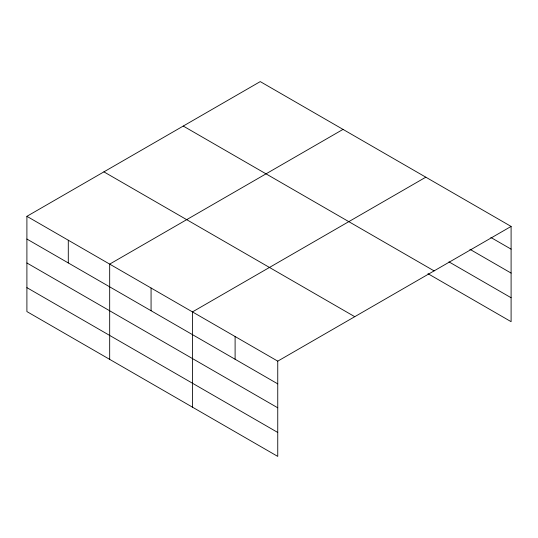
<?xml version="1.0" encoding="UTF-8"?>
<svg xmlns="http://www.w3.org/2000/svg" width="538" height="538" viewBox="0 0 538 538"><rect width="100%" height="100%" fill="white"/><g stroke="black" fill="none" stroke-linecap="round" stroke-linejoin="round"><path stroke-width="0.81" d="M277.749 407.804L277.749 361.146L26.9 216.323L26.9 311.576L277.749 456.399L277.749 407.804L26.9 262.981M427.979 273.687L511.1 321.677L511.1 226.424L260.251 81.601L26.9 216.323M343.029 129.389L109.678 264.118L109.678 359.364M425.814 177.184L192.463 311.906L192.463 407.158M277.749 361.146L511.1 226.424M490.864 237.466L511.1 249.148M469.903 249.296L511.1 273.082M448.941 261.858L511.1 297.743M183.243 126.06L434.092 270.883M103.908 171.864L354.757 316.694M26.9 239.047L277.749 383.87M26.9 287.642L277.749 432.465M235.106 336.526L235.106 359.25M151.07 288.012L151.07 310.735M68.292 240.217L68.292 262.941"/></g></svg>
